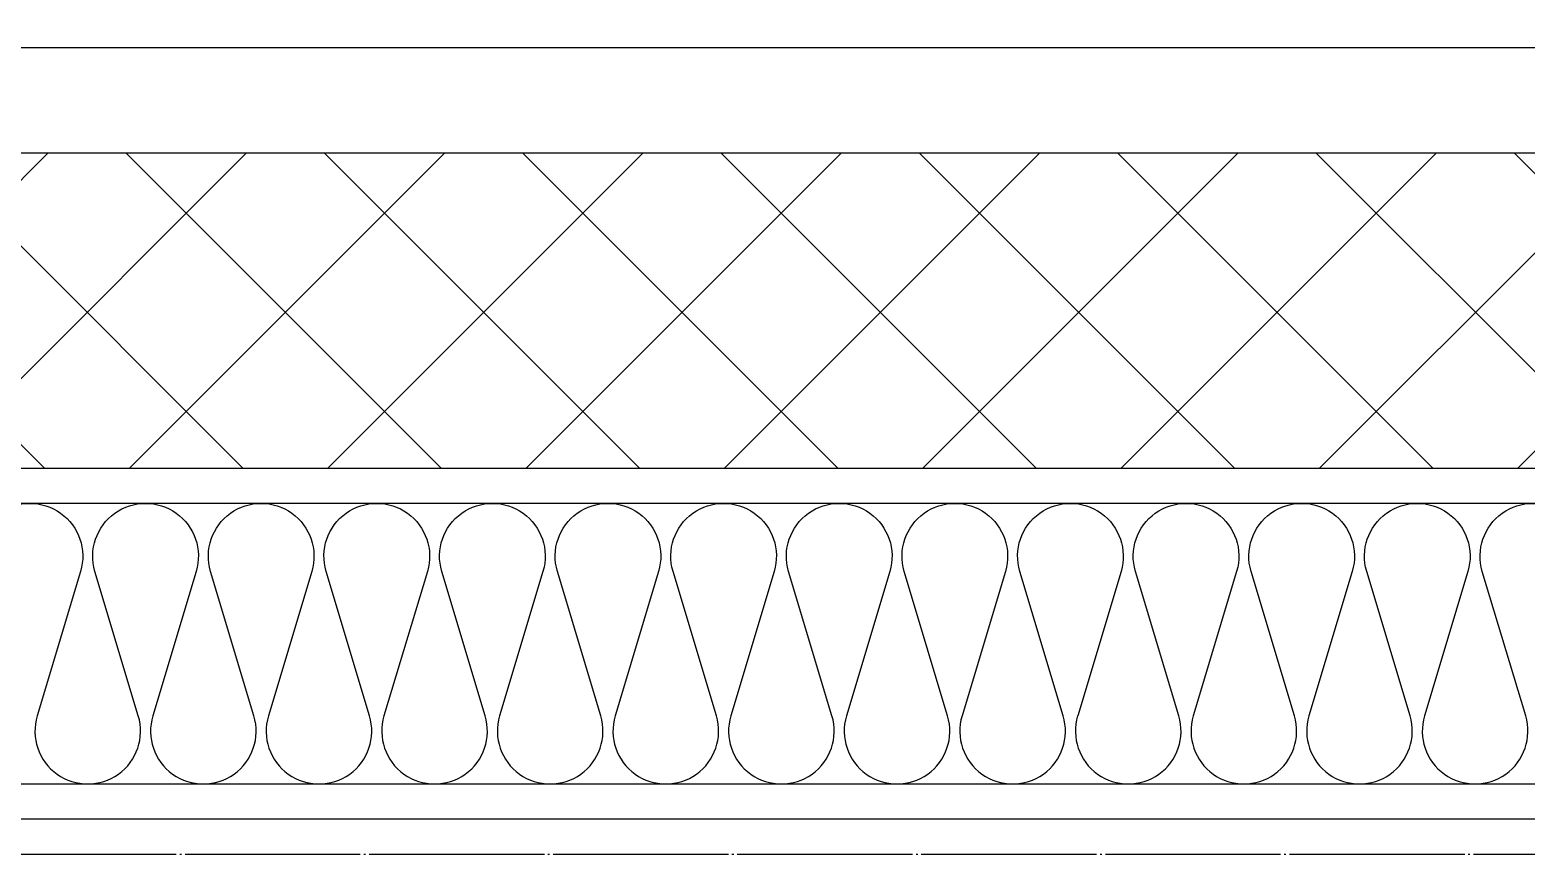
# Model space of a CAD drawing. Header units: millimetres. Extents: x 18456 to 179493, y -203649 to 469211.
# Drawn here: x 113332.6 to 113759.4, y -27080.6 to -26845.6 of the extents above; entities that cross this region are included whole.
import ezdxf

# ---------------------------------------------------------------- set-up
doc = ezdxf.new("R2010")
doc.units = ezdxf.units.MM
doc.linetypes.add('X-평면도(기본형)$0$CEN', pattern=[52.5, 50, -1, 0.5, -1])
for name, color, linetype, true_color in [('X-평면도(기본형)$0$40HAT', 9, 'Continuous', 0x808080), ('X-평면도(기본형)$0$CEN', 1, 'X-평면도(기본형)$0$CEN', 0xff0000), ('X-평면도(기본형)$0$FIN', 9, 'Continuous', 0x808080), ('X-평면도(기본형)$0$INS', 9, 'Continuous', 0x808080), ('X-평면도(기본형)$0$INSUL', 9, 'Continuous', 0x808080), ('X-평면도(기본형)$0$W1', 2, 'Continuous', 0xffff00), ('X-평면도(기본형)$0$W2', 3, 'Continuous', 0x00ff00)]:
    doc.layers.add(name, color=color, linetype=linetype, true_color=true_color)

# ---------------------------------------------------------------- blocks, each defined once
blk = doc.blocks.new('U154 (X-평면도(기본형)$0$ins-l)')
at = {"layer": 'X-평면도(기본형)$0$INSUL', "color": 8, "true_color": 0x808080}
for p, q in [((1397.11, 24.24), (1381.65, 75.76)), ((1417.72, 75.76), (1402.26, 24.24)), ((1438.33, 24.24), (1422.87, 75.76)), ((1458.94, 75.76), (1443.48, 24.24)), ((1479.55, 24.24), (1464.09, 75.76)), ((1500.16, 75.76), (1484.7, 24.24)), ((1520.77, 24.24), (1505.31, 75.76)), ((1541.38, 75.76), (1525.92, 24.24)), ((1561.99, 24.24), (1546.53, 75.76)), ((1582.6, 75.76), (1567.14, 24.24)), ((1603.21, 24.24), (1587.75, 75.76)), ((1623.82, 75.76), (1608.36, 24.24)), ((1644.43, 24.24), (1628.97, 75.76)), ((1665.04, 75.76), (1649.58, 24.24)), ((1685.65, 24.24), (1670.19, 75.76)), ((1706.26, 75.76), (1690.8, 24.24)), ((1726.87, 24.24), (1711.41, 75.76)), ((1747.48, 75.76), (1732.02, 24.24)), ((1768.09, 24.24), (1752.63, 75.76)), ((1788.7, 75.76), (1773.24, 24.24)), ((1809.31, 24.24), (1793.85, 75.76)), ((1829.92, 75.76), (1814.46, 24.24)), ((1850.53, 24.24), (1835.07, 75.76)), ((1871.14, 75.76), (1855.68, 24.24)), ((1891.75, 24.24), (1876.29, 75.76)), ((1912.36, 75.76), (1896.9, 24.24))]:
    blk.add_line(p, q, dxfattribs=at)
at = {"layer": 'X-평면도(기본형)$0$INSUL', "color": 8, "true_color": 0x808080, "extrusion": (0, 0, -1)}
for centre in [(-1399.69, 81.17), (-1440.91, 81.17), (-1482.13, 81.17), (-1523.35, 81.17), (-1564.56, 81.17), (-1605.78, 81.17), (-1647, 81.17), (-1688.22, 81.17), (-1729.44, 81.17), (-1770.66, 81.17), (-1811.88, 81.17), (-1853.1, 81.17), (-1894.32, 81.17)]:
    blk.add_arc(centre, 18.83, 343.3008, 196.6992, dxfattribs=at)
at = {"layer": 'X-평면도(기본형)$0$INSUL', "color": 8, "true_color": 0x808080}
for centre in [(1379.08, 18.83), (1420.3, 18.83), (1461.52, 18.83), (1502.74, 18.83), (1543.96, 18.83), (1585.17, 18.83), (1626.39, 18.83), (1667.61, 18.83), (1708.83, 18.83), (1750.05, 18.83), (1791.27, 18.83), (1832.49, 18.83), (1873.71, 18.83), (1914.93, 18.83)]:
    blk.add_arc(centre, 18.83, 163.3008, 16.6992, dxfattribs=at)

msp = doc.modelspace()

# ---------------------------------------------------------------- hatches: boundary and pattern name
at = {"layer": 'X-평면도(기본형)$0$40HAT'}
h = msp.add_hatch(dxfattribs=at)
h.set_pattern_fill('H3', color=256, scale=40, style=0, pattern_type=2)
h.set_pattern_definition([(315, (-431264.733, -191964.843), (28.2842712, 28.2842712), []), (45, (-431264.733, -191964.843), (-28.2842712, 28.2842712), [])])
h.paths.add_polyline_path([(112229.38, -26945.57), (112209.38, -26945.57), (112209.38, -25190.57), (112319.38, -25190.57), (112319.38, -26880.57), (114599.38, -26880.57), (114599.38, -25300.57), (113119.38, -25300.57), (113119.38, -25190.57), (115109.38, -25190.57), (115109.38, -25300.57), (114689.38, -25300.57), (114689.38, -26970.57), (112229.38, -26970.57)], flags=0)

# ---------------------------------------------------------------- linework, layer by layer
at = {"layer": 'X-평면도(기본형)$0$CEN'}
msp.add_line((106919.38, -27080.57), (115909.38, -27080.57), dxfattribs=at)
at = {"layer": 'X-평면도(기본형)$0$FIN'}
msp.add_line((112349.38, -26850.57), (114569.38, -26850.57), dxfattribs=at)
at = {"layer": 'X-평면도(기본형)$0$INS'}
for p, q in [((115119.38, -26980.57), (112229.38, -26980.57)), ((109654.38, -27060.57), (115199.38, -27060.57))]:
    msp.add_line(p, q, dxfattribs=at)
at = {"layer": 'X-평면도(기본형)$0$W1'}
msp.add_line((108444.38, -27070.57), (115209.38, -27070.57), dxfattribs=at)
at = {"layer": 'X-평면도(기본형)$0$W2'}
for p, q in [((112319.38, -26880.57), (114599.38, -26880.57)), ((112229.38, -26970.57), (114689.38, -26970.57))]:
    msp.add_line(p, q, dxfattribs=at)

# ---------------------------------------------------------------- block references
at = {"layer": 'X-평면도(기본형)$0$INSUL', "xscale": -0.7999999999999996, "yscale": 0.7999999999999996, "zscale": 0.7999999999999996, "rotation": 180}
msp.add_blockref('U154 (X-평면도(기본형)$0$ins-l)', (112229.38, -26980.57), dxfattribs=at)

doc.saveas('drawing.dxf')
